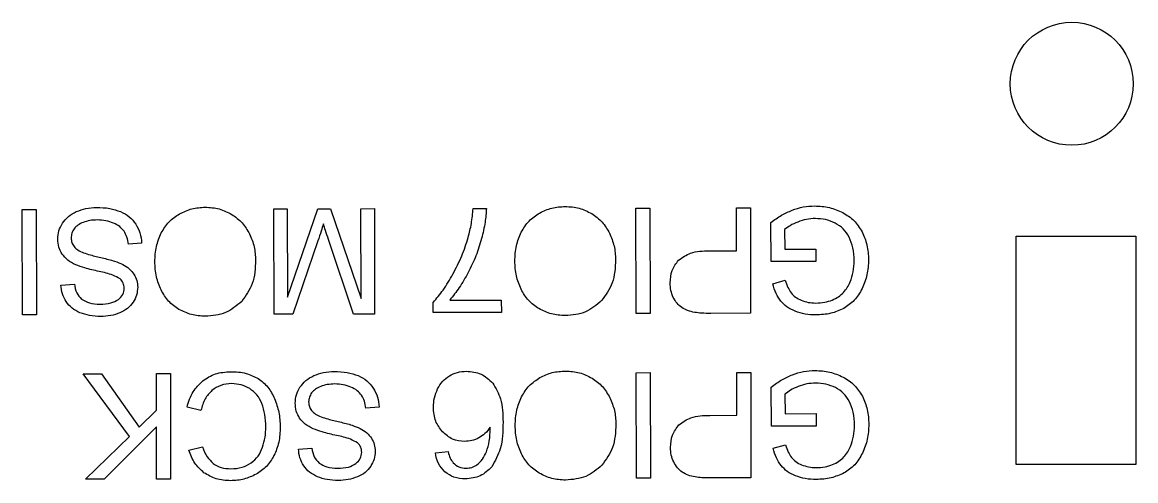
# Model space of a CAD drawing. Header units: millimetres. Extents: x -165 to 15, y -100 to 0.
# Drawn here: x -66.1 to -34.41, y -67.4 to -54.35 of the extents above; entities that cross this region are included whole.
import ezdxf

# ---------------------------------------------------------------- set-up
doc = ezdxf.new("R2010")
doc.units = ezdxf.units.MM
doc.layers.get('0').update_dxf_attribs({"linetype": 'CONTINUOUS'})

msp = doc.modelspace()

# ---------------------------------------------------------------- linework, layer by layer
for p, q in [((-58.941, -59.663), (-58.558, -59.662)), ((-58.935, -62.663), (-58.941, -59.663)), ((-58.558, -59.662), (-58.553, -62.173)), ((-58.553, -62.173), (-57.687, -59.66)), ((-57.687, -59.66), (-57.328, -59.66)), ((-57.328, -59.66), (-56.455, -62.212)), ((-56.461, -59.658), (-56.078, -59.657)), ((-56.455, -62.212), (-56.461, -59.658)), ((-56.078, -59.657), (-56.072, -62.657)), ((-53.268, -59.651), (-52.89, -59.65)), ((-45.773, -59.636), (-45.376, -59.635)), ((-45.77, -60.855), (-45.773, -59.636)), ((-45.376, -59.635), (-45.369, -62.635)), ((-44.787, -61.164), (-44.789, -60.051)), ((-56.669, -62.658), (-57.384, -60.536)), ((-44.4, -60.251), (-44.399, -60.809)), ((-62.704, -60.635), (-63.079, -60.668)), ((-57.687, -60.573), (-58.401, -62.662)), ((-44.399, -60.809), (-43.517, -60.808)), ((-43.517, -60.808), (-43.516, -61.159)), ((-46.539, -60.857), (-45.77, -60.855)), ((-43.516, -61.159), (-44.787, -61.164)), ((-65, -61.83), (-64.619, -61.801)), ((-44.741, -61.794), (-44.383, -61.695)), ((-54.406, -62.615), (-54.407, -62.328)), ((-53.934, -62.26), (-52.465, -62.257)), ((-52.465, -62.257), (-52.464, -62.611)), ((-58.401, -62.662), (-58.935, -62.663)), ((-56.072, -62.657), (-56.669, -62.658)), ((-52.464, -62.611), (-54.406, -62.615)), ((-45.369, -62.635), (-46.501, -62.637)), ((-45.763, -64.318), (-45.366, -64.317)), ((-45.76, -65.537), (-45.763, -64.318)), ((-45.366, -64.317), (-45.36, -67.317)), ((-44.777, -65.846), (-44.78, -64.733)), ((-44.39, -64.933), (-44.389, -65.491)), ((-61.014, -65.401), (-61.411, -65.302)), ((-55.944, -65.303), (-56.318, -65.336)), ((-46.53, -65.539), (-45.76, -65.537)), ((-44.389, -65.491), (-43.507, -65.49)), ((-43.507, -65.49), (-43.507, -65.842)), ((-43.507, -65.842), (-44.777, -65.846)), ((-61.358, -66.528), (-60.967, -66.435)), ((-58.239, -66.498), (-57.859, -66.469)), ((-44.731, -66.476), (-44.373, -66.378)), ((-54.343, -66.601), (-53.976, -66.571)), ((-45.36, -67.317), (-46.491, -67.319))]:
    msp.add_line(p, q)
for points in [[(-66.095, -62.678), (-66.101, -59.678), (-65.704, -59.677), (-65.698, -62.677)], [(-48.629, -62.641), (-48.635, -59.642), (-48.238, -59.641), (-48.232, -62.641)], [(-34.406, -66.937), (-37.806, -66.937), (-37.806, -60.437), (-34.406, -60.437)], [(-48.619, -67.324), (-48.626, -64.324), (-48.229, -64.323), (-48.222, -67.323)], [(-62.281, -65.392), (-62.283, -64.352), (-61.886, -64.351), (-61.88, -67.351), (-62.277, -67.352), (-62.28, -65.864), (-63.767, -67.355), (-64.305, -67.356), (-63.049, -66.138), (-64.366, -64.356), (-63.843, -64.355), (-62.771, -65.872)]]:
    msp.add_lwpolyline(points, close=True)
msp.add_circle((-36.228, -56.103), 1.75)
for points, knots in [([(-44.186, -59.699), (-44.082, -59.664), (-43.875, -59.595), (-43.657, -59.585), (-43.548, -59.58)], [0, 0, 0, 0, 0.03272667, 0.06519308, 0.06519308, 0.06519308, 0.06519308]), ([(-43.548, -59.58), (-43.406, -59.587), (-43.126, -59.6), (-42.87, -59.712), (-42.745, -59.767)], [0, 0, 0, 0, 0.04244573, 0.08314181, 0.08314181, 0.08314181, 0.08314181]), ([(-64.957, -60.071), (-64.905, -60.004), (-64.798, -59.865), (-64.643, -59.783), (-64.563, -59.741)], [0, 0, 0, 0, 0.0251686, 0.05189278, 0.05189278, 0.05189278, 0.05189278]), ([(-64.563, -59.741), (-64.473, -59.707), (-64.287, -59.635), (-64.088, -59.627), (-63.985, -59.622)], [0, 0, 0, 0, 0.02868496, 0.05934327, 0.05934327, 0.05934327, 0.05934327]), ([(-63.985, -59.622), (-63.859, -59.625), (-63.626, -59.631), (-63.405, -59.705), (-63.303, -59.74)], [0, 0, 0, 0, 0.03754058, 0.06962397, 0.06962397, 0.06962397, 0.06962397]), ([(-63.303, -59.74), (-63.216, -59.783), (-63.045, -59.87), (-62.928, -60.021), (-62.87, -60.096)], [0, 0, 0, 0, 0.0287037, 0.05665733, 0.05665733, 0.05665733, 0.05665733]), ([(-62.144, -60.349), (-62.077, -60.237), (-61.946, -60.015), (-61.73, -59.873), (-61.623, -59.803)], [0, 0, 0, 0, 0.03868449, 0.07636524, 0.07636524, 0.07636524, 0.07636524]), ([(-61.623, -59.803), (-61.509, -59.748), (-61.278, -59.639), (-61.023, -59.624), (-60.895, -59.616)], [0, 0, 0, 0, 0.03774412, 0.07578279, 0.07578279, 0.07578279, 0.07578279]), ([(-60.895, -59.616), (-60.759, -59.623), (-60.492, -59.638), (-60.254, -59.76), (-60.138, -59.819)], [0, 0, 0, 0, 0.04043412, 0.07920812, 0.07920812, 0.07920812, 0.07920812]), ([(-60.138, -59.819), (-60.033, -59.893), (-59.824, -60.042), (-59.695, -60.265), (-59.631, -60.377)], [0, 0, 0, 0, 0.03801193, 0.07613822, 0.07613822, 0.07613822, 0.07613822]), ([(-53.408, -60.476), (-53.374, -60.345), (-53.305, -60.074), (-53.281, -59.795), (-53.268, -59.651)], [0, 0, 0, 0, 0.0404701, 0.08379244, 0.08379244, 0.08379244, 0.08379244]), ([(-52.89, -59.65), (-52.899, -59.781), (-52.918, -60.07), (-52.989, -60.352), (-53.027, -60.506)], [0, 0, 0, 0, 0.03926889, 0.0868134, 0.0868134, 0.0868134, 0.0868134]), ([(-51.898, -60.328), (-51.831, -60.215), (-51.699, -59.993), (-51.484, -59.851), (-51.377, -59.781)], [0, 0, 0, 0, 0.03868449, 0.07636524, 0.07636524, 0.07636524, 0.07636524]), ([(-51.377, -59.781), (-51.262, -59.727), (-51.032, -59.618), (-50.777, -59.602), (-50.649, -59.595)], [0, 0, 0, 0, 0.03774412, 0.07578279, 0.07578279, 0.07578279, 0.07578279]), ([(-50.649, -59.595), (-50.513, -59.602), (-50.246, -59.617), (-50.008, -59.738), (-49.892, -59.798)], [0, 0, 0, 0, 0.04043412, 0.07920812, 0.07920812, 0.07920812, 0.07920812]), ([(-49.892, -59.798), (-49.787, -59.872), (-49.577, -60.021), (-49.449, -60.244), (-49.385, -60.355)], [0, 0, 0, 0, 0.03801193, 0.07613822, 0.07613822, 0.07613822, 0.07613822]), ([(-44.789, -60.051), (-44.693, -59.978), (-44.505, -59.838), (-44.291, -59.744), (-44.186, -59.699)], [0, 0, 0, 0, 0.03607249, 0.07004199, 0.07004199, 0.07004199, 0.07004199]), ([(-42.745, -59.767), (-42.632, -59.837), (-42.406, -59.976), (-42.267, -60.201), (-42.198, -60.314)], [0, 0, 0, 0, 0.03924768, 0.07823213, 0.07823213, 0.07823213, 0.07823213]), ([(-65.093, -60.523), (-65.087, -60.444), (-65.075, -60.283), (-64.996, -60.143), (-64.957, -60.071)], [0, 0, 0, 0, 0.02350337, 0.04767083, 0.04767083, 0.04767083, 0.04767083]), ([(-64.367, -60.047), (-64.42, -60.07), (-64.52, -60.114), (-64.592, -60.195), (-64.626, -60.232)], [0, 0, 0, 0, 0.01715205, 0.03216558, 0.03216558, 0.03216558, 0.03216558]), ([(-63.966, -59.978), (-64.038, -59.981), (-64.175, -59.985), (-64.305, -60.027), (-64.367, -60.047)], [0, 0, 0, 0, 0.02145125, 0.04084861, 0.04084861, 0.04084861, 0.04084861]), ([(-63.506, -60.066), (-63.577, -60.041), (-63.726, -59.987), (-63.884, -59.981), (-63.966, -59.978)], [0, 0, 0, 0, 0.02274475, 0.04714725, 0.04714725, 0.04714725, 0.04714725]), ([(-63.203, -60.299), (-63.242, -60.253), (-63.326, -60.153), (-63.443, -60.096), (-63.506, -60.066)], [0, 0, 0, 0, 0.01800297, 0.03854066, 0.03854066, 0.03854066, 0.03854066]), ([(-62.87, -60.096), (-62.824, -60.178), (-62.73, -60.346), (-62.713, -60.538), (-62.704, -60.635)], [0, 0, 0, 0, 0.02806959, 0.05694813, 0.05694813, 0.05694813, 0.05694813]), ([(-57.528, -60.092), (-57.55, -60.159), (-57.601, -60.32), (-57.655, -60.48), (-57.687, -60.573)], [0, 0, 0, 0, 0.02124258, 0.05067074, 0.05067074, 0.05067074, 0.05067074]), ([(-57.384, -60.536), (-57.413, -60.449), (-57.462, -60.302), (-57.509, -60.153), (-57.528, -60.092)], [0, 0, 0, 0, 0.02729281, 0.04666042, 0.04666042, 0.04666042, 0.04666042]), ([(-44.028, -60.038), (-44.102, -60.069), (-44.235, -60.125), (-44.349, -60.212), (-44.4, -60.251)], [0, 0, 0, 0, 0.02390226, 0.04299089, 0.04299089, 0.04299089, 0.04299089]), ([(-43.525, -59.938), (-43.611, -59.942), (-43.783, -59.951), (-43.946, -60.009), (-44.028, -60.038)], [0, 0, 0, 0, 0.02559804, 0.05155196, 0.05155196, 0.05155196, 0.05155196]), ([(-42.964, -60.068), (-43.053, -60.03), (-43.233, -59.953), (-43.427, -59.943), (-43.525, -59.938)], [0, 0, 0, 0, 0.02893518, 0.05797437, 0.05797437, 0.05797437, 0.05797437]), ([(-42.561, -60.468), (-42.612, -60.384), (-42.714, -60.217), (-42.881, -60.117), (-42.964, -60.068)], [0, 0, 0, 0, 0.02900768, 0.05756309, 0.05756309, 0.05756309, 0.05756309]), ([(-64.967, -60.949), (-65.003, -60.885), (-65.078, -60.752), (-65.088, -60.6), (-65.093, -60.523)], [0, 0, 0, 0, 0.02201643, 0.04497007, 0.04497007, 0.04497007, 0.04497007]), ([(-64.626, -60.232), (-64.65, -60.272), (-64.699, -60.351), (-64.706, -60.444), (-64.71, -60.489)], [0, 0, 0, 0, 0.01385481, 0.02740044, 0.02740044, 0.02740044, 0.02740044]), ([(-64.71, -60.489), (-64.707, -60.535), (-64.7, -60.624), (-64.652, -60.699), (-64.628, -60.736)], [0, 0, 0, 0, 0.01338217, 0.02636023, 0.02636023, 0.02636023, 0.02636023]), ([(-63.079, -60.668), (-63.089, -60.598), (-63.109, -60.468), (-63.173, -60.353), (-63.203, -60.299)], [0, 0, 0, 0, 0.02096189, 0.03923259, 0.03923259, 0.03923259, 0.03923259]), ([(-62.327, -61.166), (-62.32, -61.02), (-62.308, -60.737), (-62.198, -60.475), (-62.144, -60.349)], [0, 0, 0, 0, 0.04347439, 0.08430291, 0.08430291, 0.08430291, 0.08430291]), ([(-59.631, -60.377), (-59.581, -60.496), (-59.48, -60.736), (-59.465, -60.995), (-59.458, -61.125)], [0, 0, 0, 0, 0.03863979, 0.07735112, 0.07735112, 0.07735112, 0.07735112]), ([(-53.841, -61.517), (-53.753, -61.348), (-53.579, -61.013), (-53.464, -60.654), (-53.408, -60.476)], [0, 0, 0, 0, 0.0570071, 0.1128697, 0.1128697, 0.1128697, 0.1128697]), ([(-53.027, -60.506), (-53.076, -60.672), (-53.175, -61.006), (-53.329, -61.317), (-53.407, -61.474)], [0, 0, 0, 0, 0.0518351, 0.1041262, 0.1041262, 0.1041262, 0.1041262]), ([(-52.08, -61.145), (-52.074, -60.998), (-52.062, -60.715), (-51.951, -60.454), (-51.898, -60.328)], [0, 0, 0, 0, 0.04347439, 0.08430287, 0.08430287, 0.08430287, 0.08430287]), ([(-49.385, -60.355), (-49.335, -60.475), (-49.234, -60.714), (-49.219, -60.974), (-49.211, -61.104)], [0, 0, 0, 0, 0.03863979, 0.07735112, 0.07735112, 0.07735112, 0.07735112]), ([(-42.421, -61.139), (-42.426, -61.014), (-42.433, -60.782), (-42.521, -60.568), (-42.561, -60.468)], [0, 0, 0, 0, 0.03699641, 0.0690058, 0.0690058, 0.0690058, 0.0690058]), ([(-42.198, -60.314), (-42.144, -60.438), (-42.034, -60.693), (-42.019, -60.971), (-42.012, -61.113)], [0, 0, 0, 0, 0.04034748, 0.08270285, 0.08270285, 0.08270285, 0.08270285]), ([(-64.628, -60.736), (-64.593, -60.771), (-64.516, -60.848), (-64.414, -60.889), (-64.357, -60.912)], [0, 0, 0, 0, 0.01454723, 0.03258769, 0.03258769, 0.03258769, 0.03258769]), ([(-64.58, -61.255), (-64.66, -61.214), (-64.81, -61.138), (-64.917, -61.01), (-64.967, -60.949)], [0, 0, 0, 0, 0.02656258, 0.04977973, 0.04977973, 0.04977973, 0.04977973]), ([(-64.357, -60.912), (-64.293, -60.933), (-64.117, -60.989), (-63.937, -61.031), (-63.823, -61.058)], [0, 0, 0, 0, 0.02029984, 0.05539612, 0.05539612, 0.05539612, 0.05539612]), ([(-63.823, -61.058), (-63.704, -61.086), (-63.506, -61.132), (-63.319, -61.212), (-63.243, -61.244)], [0, 0, 0, 0, 0.03644572, 0.06095607, 0.06095607, 0.06095607, 0.06095607]), ([(-62.15, -61.971), (-62.201, -61.846), (-62.307, -61.589), (-62.32, -61.31), (-62.327, -61.166)], [0, 0, 0, 0, 0.0400921, 0.08295737, 0.08295737, 0.08295737, 0.08295737]), ([(-59.458, -61.125), (-59.469, -61.355), (-59.49, -61.785), (-59.74, -62.133), (-59.856, -62.296)], [0, 0, 0, 0, 0.0673351, 0.1260012, 0.1260012, 0.1260012, 0.1260012]), ([(-51.904, -61.949), (-51.955, -61.825), (-52.061, -61.567), (-52.074, -61.289), (-52.08, -61.145)], [0, 0, 0, 0, 0.04009206, 0.08295734, 0.08295734, 0.08295734, 0.08295734]), ([(-49.211, -61.104), (-49.223, -61.334), (-49.243, -61.764), (-49.494, -62.112), (-49.61, -62.274)], [0, 0, 0, 0, 0.0673351, 0.1260012, 0.1260012, 0.1260012, 0.1260012]), ([(-47.661, -61.772), (-47.652, -61.65), (-47.634, -61.41), (-47.49, -61.218), (-47.419, -61.124)], [0, 0, 0, 0, 0.03584647, 0.07049361, 0.07049361, 0.07049361, 0.07049361]), ([(-47.419, -61.124), (-47.309, -61.047), (-47.047, -60.864), (-46.726, -60.859), (-46.539, -60.857)], [0, 0, 0, 0, 0.0395341, 0.09376021, 0.09376021, 0.09376021, 0.09376021]), ([(-42.535, -61.743), (-42.502, -61.647), (-42.434, -61.451), (-42.426, -61.244), (-42.421, -61.139)], [0, 0, 0, 0, 0.03025402, 0.06174547, 0.06174547, 0.06174547, 0.06174547]), ([(-42.012, -61.113), (-42.019, -61.256), (-42.033, -61.539), (-42.141, -61.802), (-42.194, -61.931)], [0, 0, 0, 0, 0.04258145, 0.0843248, 0.0843248, 0.0843248, 0.0843248]), ([(-63.915, -61.444), (-64.052, -61.414), (-64.278, -61.364), (-64.495, -61.285), (-64.58, -61.255)], [0, 0, 0, 0, 0.04206952, 0.0691698, 0.0691698, 0.0691698, 0.0691698]), ([(-63.316, -61.657), (-63.384, -61.619), (-63.571, -61.516), (-63.781, -61.472), (-63.915, -61.444)], [0, 0, 0, 0, 0.02323467, 0.06386459, 0.06386459, 0.06386459, 0.06386459]), ([(-63.243, -61.244), (-63.177, -61.282), (-63.052, -61.354), (-62.964, -61.468), (-62.922, -61.522)], [0, 0, 0, 0, 0.02259633, 0.04286997, 0.04286997, 0.04286997, 0.04286997]), ([(-53.407, -61.474), (-53.488, -61.62), (-53.642, -61.897), (-53.84, -62.143), (-53.934, -62.26)], [0, 0, 0, 0, 0.04998442, 0.09479733, 0.09479733, 0.09479733, 0.09479733]), ([(-64.619, -61.801), (-64.605, -61.888), (-64.578, -62.053), (-64.464, -62.174), (-64.411, -62.23)], [0, 0, 0, 0, 0.02585647, 0.048693, 0.048693, 0.048693, 0.048693]), ([(-63.199, -61.923), (-63.204, -61.872), (-63.213, -61.77), (-63.282, -61.694), (-63.316, -61.657)], [0, 0, 0, 0, 0.01501977, 0.02976447, 0.02976447, 0.02976447, 0.02976447]), ([(-62.922, -61.522), (-62.892, -61.58), (-62.829, -61.696), (-62.821, -61.829), (-62.816, -61.895)], [0, 0, 0, 0, 0.01936245, 0.03920896, 0.03920896, 0.03920896, 0.03920896]), ([(-54.407, -62.328), (-54.308, -62.212), (-54.095, -61.959), (-53.93, -61.672), (-53.841, -61.517)], [0, 0, 0, 0, 0.04554191, 0.09913406, 0.09913406, 0.09913406, 0.09913406]), ([(-47.569, -62.181), (-47.596, -62.117), (-47.65, -61.986), (-47.657, -61.844), (-47.661, -61.772)], [0, 0, 0, 0, 0.02070205, 0.0422076, 0.0422076, 0.0422076, 0.0422076]), ([(-44.513, -62.285), (-44.56, -62.215), (-44.663, -62.063), (-44.714, -61.888), (-44.741, -61.794)], [0, 0, 0, 0, 0.02536531, 0.05440778, 0.05440778, 0.05440778, 0.05440778]), ([(-44.383, -61.695), (-44.361, -61.765), (-44.32, -61.893), (-44.247, -62.004), (-44.214, -62.055)], [0, 0, 0, 0, 0.02181967, 0.03989401, 0.03989401, 0.03989401, 0.03989401]), ([(-42.724, -62.04), (-42.685, -61.994), (-42.61, -61.903), (-42.56, -61.796), (-42.535, -61.743)], [0, 0, 0, 0, 0.01782976, 0.03532392, 0.03532392, 0.03532392, 0.03532392]), ([(-64.852, -62.303), (-64.892, -62.23), (-64.975, -62.083), (-64.991, -61.916), (-65, -61.83)], [0, 0, 0, 0, 0.02462367, 0.04999007, 0.04999007, 0.04999007, 0.04999007]), ([(-63.363, -62.241), (-63.315, -62.196), (-63.223, -62.109), (-63.207, -61.983), (-63.199, -61.923)], [0, 0, 0, 0, 0.01909157, 0.03684234, 0.03684234, 0.03684234, 0.03684234]), ([(-62.816, -61.895), (-62.822, -61.97), (-62.833, -62.121), (-62.907, -62.254), (-62.944, -62.32)], [0, 0, 0, 0, 0.02220812, 0.04486454, 0.04486454, 0.04486454, 0.04486454]), ([(-61.64, -62.523), (-61.745, -62.451), (-61.956, -62.304), (-62.085, -62.082), (-62.15, -61.971)], [0, 0, 0, 0, 0.03779632, 0.07598782, 0.07598782, 0.07598782, 0.07598782]), ([(-51.394, -62.502), (-51.499, -62.429), (-51.71, -62.283), (-51.839, -62.061), (-51.904, -61.949)], [0, 0, 0, 0, 0.03779628, 0.07598774, 0.07598774, 0.07598774, 0.07598774]), ([(-44.214, -62.055), (-44.176, -62.097), (-44.094, -62.186), (-43.985, -62.237), (-43.927, -62.264)], [0, 0, 0, 0, 0.01695031, 0.03581042, 0.03581042, 0.03581042, 0.03581042]), ([(-43.043, -62.258), (-42.981, -62.23), (-42.863, -62.174), (-42.769, -62.083), (-42.724, -62.04)], [0, 0, 0, 0, 0.02033599, 0.03897819, 0.03897819, 0.03897819, 0.03897819]), ([(-42.194, -61.931), (-42.26, -62.049), (-42.39, -62.28), (-42.611, -62.425), (-42.719, -62.496)], [0, 0, 0, 0, 0.03990759, 0.07818246, 0.07818246, 0.07818246, 0.07818246]), ([(-64.459, -62.618), (-64.538, -62.579), (-64.693, -62.504), (-64.8, -62.369), (-64.852, -62.303)], [0, 0, 0, 0, 0.02615554, 0.05092815, 0.05092815, 0.05092815, 0.05092815]), ([(-64.411, -62.23), (-64.339, -62.272), (-64.179, -62.367), (-63.992, -62.372), (-63.888, -62.375)], [0, 0, 0, 0, 0.02448089, 0.0550607, 0.0550607, 0.0550607, 0.0550607]), ([(-63.888, -62.375), (-63.781, -62.373), (-63.595, -62.369), (-63.433, -62.28), (-63.363, -62.241)], [0, 0, 0, 0, 0.03130495, 0.05484668, 0.05484668, 0.05484668, 0.05484668]), ([(-62.944, -62.32), (-62.993, -62.383), (-63.095, -62.512), (-63.244, -62.584), (-63.32, -62.621)], [0, 0, 0, 0, 0.02352016, 0.04869965, 0.04869965, 0.04869965, 0.04869965]), ([(-59.856, -62.296), (-60.002, -62.419), (-60.3, -62.672), (-60.691, -62.704), (-60.891, -62.72)], [0, 0, 0, 0, 0.0558129, 0.1143793, 0.1143793, 0.1143793, 0.1143793]), ([(-49.61, -62.274), (-49.756, -62.398), (-50.054, -62.651), (-50.445, -62.683), (-50.645, -62.699)], [0, 0, 0, 0, 0.0558129, 0.1143793, 0.1143793, 0.1143793, 0.1143793]), ([(-47.328, -62.47), (-47.376, -62.431), (-47.475, -62.351), (-47.537, -62.239), (-47.569, -62.181)], [0, 0, 0, 0, 0.01832047, 0.03795499, 0.03795499, 0.03795499, 0.03795499]), ([(-44.1, -62.578), (-44.181, -62.541), (-44.338, -62.47), (-44.456, -62.345), (-44.513, -62.285)], [0, 0, 0, 0, 0.02663179, 0.05106083, 0.05106083, 0.05106083, 0.05106083]), ([(-43.927, -62.264), (-43.862, -62.287), (-43.729, -62.334), (-43.587, -62.34), (-43.514, -62.342)], [0, 0, 0, 0, 0.02051471, 0.04229563, 0.04229563, 0.04229563, 0.04229563]), ([(-43.514, -62.342), (-43.428, -62.34), (-43.267, -62.334), (-43.115, -62.283), (-43.043, -62.258)], [0, 0, 0, 0, 0.02545962, 0.04802433, 0.04802433, 0.04802433, 0.04802433]), ([(-63.87, -62.724), (-63.976, -62.721), (-64.178, -62.715), (-64.368, -62.649), (-64.459, -62.618)], [0, 0, 0, 0, 0.03150109, 0.06010659, 0.06010659, 0.06010659, 0.06010659]), ([(-63.32, -62.621), (-63.406, -62.651), (-63.585, -62.713), (-63.773, -62.721), (-63.87, -62.724)], [0, 0, 0, 0, 0.02724539, 0.05626374, 0.05626374, 0.05626374, 0.05626374]), ([(-60.891, -62.72), (-61.025, -62.713), (-61.288, -62.698), (-61.524, -62.581), (-61.64, -62.523)], [0, 0, 0, 0, 0.03980577, 0.07821107, 0.07821107, 0.07821107, 0.07821107]), ([(-50.645, -62.699), (-50.779, -62.692), (-51.042, -62.677), (-51.278, -62.56), (-51.394, -62.502)], [0, 0, 0, 0, 0.03980583, 0.07821113, 0.07821113, 0.07821113, 0.07821113]), ([(-46.957, -62.609), (-47.027, -62.595), (-47.158, -62.569), (-47.273, -62.502), (-47.328, -62.47)], [0, 0, 0, 0, 0.02100218, 0.03984526, 0.03984526, 0.03984526, 0.03984526]), ([(-46.501, -62.637), (-46.589, -62.637), (-46.742, -62.637), (-46.893, -62.618), (-46.957, -62.609)], [0, 0, 0, 0, 0.02635692, 0.04576345, 0.04576345, 0.04576345, 0.04576345]), ([(-43.511, -62.682), (-43.615, -62.678), (-43.816, -62.672), (-44.007, -62.608), (-44.1, -62.578)], [0, 0, 0, 0, 0.03108899, 0.06004507, 0.06004507, 0.06004507, 0.06004507]), ([(-42.719, -62.496), (-42.841, -62.55), (-43.093, -62.662), (-43.368, -62.675), (-43.511, -62.682)], [0, 0, 0, 0, 0.03948346, 0.08194054, 0.08194054, 0.08194054, 0.08194054]), ([(-60.964, -64.555), (-60.847, -64.48), (-60.606, -64.324), (-60.32, -64.306), (-60.171, -64.297)], [0, 0, 0, 0, 0.04086593, 0.08459541, 0.08459541, 0.08459541, 0.08459541]), ([(-60.171, -64.297), (-60.022, -64.302), (-59.744, -64.311), (-59.497, -64.435), (-59.382, -64.492)], [0, 0, 0, 0, 0.04424793, 0.08217566, 0.08217566, 0.08217566, 0.08217566]), ([(-57.803, -64.409), (-57.713, -64.375), (-57.527, -64.303), (-57.328, -64.295), (-57.225, -64.29)], [0, 0, 0, 0, 0.02868495, 0.05934315, 0.05934315, 0.05934315, 0.05934315]), ([(-57.225, -64.29), (-57.099, -64.293), (-56.865, -64.299), (-56.644, -64.373), (-56.542, -64.408)], [0, 0, 0, 0, 0.03754071, 0.06962407, 0.06962407, 0.06962407, 0.06962407]), ([(-53.944, -64.412), (-53.87, -64.375), (-53.718, -64.298), (-53.548, -64.288), (-53.461, -64.283)], [0, 0, 0, 0, 0.0246872, 0.05046926, 0.05046926, 0.05046926, 0.05046926]), ([(-53.461, -64.283), (-53.315, -64.296), (-53.026, -64.322), (-52.814, -64.521), (-52.71, -64.62)], [0, 0, 0, 0, 0.04264635, 0.0845321, 0.0845321, 0.0845321, 0.0845321]), ([(-51.368, -64.463), (-51.253, -64.409), (-51.022, -64.3), (-50.767, -64.285), (-50.639, -64.277)], [0, 0, 0, 0, 0.03774412, 0.07578279, 0.07578279, 0.07578279, 0.07578279]), ([(-50.639, -64.277), (-50.503, -64.284), (-50.236, -64.299), (-49.998, -64.42), (-49.882, -64.48)], [0, 0, 0, 0, 0.04043411, 0.07920812, 0.07920812, 0.07920812, 0.07920812]), ([(-44.177, -64.381), (-44.073, -64.346), (-43.865, -64.278), (-43.647, -64.267), (-43.538, -64.262)], [0, 0, 0, 0, 0.03272666, 0.06519307, 0.06519307, 0.06519307, 0.06519307]), ([(-43.538, -64.262), (-43.396, -64.269), (-43.116, -64.282), (-42.86, -64.395), (-42.735, -64.449)], [0, 0, 0, 0, 0.04244573, 0.0831418, 0.0831418, 0.0831418, 0.0831418]), ([(-61.411, -65.302), (-61.365, -65.151), (-61.277, -64.865), (-61.064, -64.654), (-60.964, -64.555)], [0, 0, 0, 0, 0.04650828, 0.0882801, 0.0882801, 0.0882801, 0.0882801]), ([(-60.138, -64.636), (-60.244, -64.643), (-60.449, -64.658), (-60.62, -64.773), (-60.702, -64.83)], [0, 0, 0, 0, 0.03117127, 0.06062827, 0.06062827, 0.06062827, 0.06062827]), ([(-59.628, -64.776), (-59.708, -64.735), (-59.869, -64.653), (-60.048, -64.642), (-60.138, -64.636)], [0, 0, 0, 0, 0.02669585, 0.05337982, 0.05337982, 0.05337982, 0.05337982]), ([(-59.382, -64.492), (-59.286, -64.567), (-59.088, -64.722), (-58.976, -64.947), (-58.918, -65.063)], [0, 0, 0, 0, 0.03605878, 0.07440571, 0.07440571, 0.07440571, 0.07440571]), ([(-58.196, -64.74), (-58.144, -64.672), (-58.037, -64.533), (-57.882, -64.451), (-57.803, -64.409)], [0, 0, 0, 0, 0.02516849, 0.05189268, 0.05189268, 0.05189268, 0.05189268]), ([(-57.205, -64.646), (-57.277, -64.649), (-57.414, -64.653), (-57.545, -64.695), (-57.606, -64.715)], [0, 0, 0, 0, 0.02145126, 0.04084859, 0.04084859, 0.04084859, 0.04084859]), ([(-56.745, -64.734), (-56.817, -64.709), (-56.965, -64.655), (-57.124, -64.649), (-57.205, -64.646)], [0, 0, 0, 0, 0.02274475, 0.04714725, 0.04714725, 0.04714725, 0.04714725]), ([(-56.542, -64.408), (-56.455, -64.451), (-56.285, -64.538), (-56.167, -64.689), (-56.109, -64.764)], [0, 0, 0, 0, 0.02870373, 0.05665726, 0.05665726, 0.05665726, 0.05665726]), ([(-54.278, -64.785), (-54.234, -64.709), (-54.15, -64.561), (-54.012, -64.461), (-53.944, -64.412)], [0, 0, 0, 0, 0.02583174, 0.05050362, 0.05050362, 0.05050362, 0.05050362]), ([(-52.71, -64.62), (-52.625, -64.766), (-52.426, -65.108), (-52.42, -65.507), (-52.417, -65.735)], [0, 0, 0, 0, 0.0498572, 0.11704, 0.11704, 0.11704, 0.11704]), ([(-51.888, -65.01), (-51.821, -64.897), (-51.69, -64.675), (-51.474, -64.533), (-51.368, -64.463)], [0, 0, 0, 0, 0.03868452, 0.07636522, 0.07636522, 0.07636522, 0.07636522]), ([(-49.882, -64.48), (-49.777, -64.554), (-49.568, -64.703), (-49.439, -64.926), (-49.375, -65.037)], [0, 0, 0, 0, 0.03801193, 0.07613822, 0.07613822, 0.07613822, 0.07613822]), ([(-44.78, -64.733), (-44.683, -64.661), (-44.496, -64.52), (-44.281, -64.426), (-44.177, -64.381)], [0, 0, 0, 0, 0.03607249, 0.07004199, 0.07004199, 0.07004199, 0.07004199]), ([(-43.515, -64.62), (-43.601, -64.624), (-43.774, -64.633), (-43.936, -64.691), (-44.018, -64.72)], [0, 0, 0, 0, 0.02559804, 0.05155196, 0.05155196, 0.05155196, 0.05155196]), ([(-42.954, -64.75), (-43.044, -64.712), (-43.223, -64.636), (-43.418, -64.625), (-43.515, -64.62)], [0, 0, 0, 0, 0.02893519, 0.05797438, 0.05797438, 0.05797438, 0.05797438]), ([(-42.735, -64.449), (-42.622, -64.519), (-42.396, -64.658), (-42.258, -64.883), (-42.188, -64.996)], [0, 0, 0, 0, 0.03924768, 0.07823213, 0.07823213, 0.07823213, 0.07823213]), ([(-60.702, -64.83), (-60.774, -64.906), (-60.927, -65.068), (-60.984, -65.285), (-61.014, -65.401)], [0, 0, 0, 0, 0.03076944, 0.06604692, 0.06604692, 0.06604692, 0.06604692]), ([(-59.28, -65.202), (-59.322, -65.114), (-59.402, -64.942), (-59.554, -64.831), (-59.628, -64.776)], [0, 0, 0, 0, 0.02872325, 0.055778, 0.055778, 0.055778, 0.055778]), ([(-58.332, -65.191), (-58.326, -65.112), (-58.314, -64.951), (-58.236, -64.811), (-58.196, -64.74)], [0, 0, 0, 0, 0.02350334, 0.0476709, 0.0476709, 0.0476709, 0.0476709]), ([(-57.865, -64.901), (-57.89, -64.94), (-57.938, -65.019), (-57.946, -65.112), (-57.949, -65.158)], [0, 0, 0, 0, 0.01385473, 0.02740042, 0.02740042, 0.02740042, 0.02740042]), ([(-57.606, -64.715), (-57.66, -64.738), (-57.759, -64.782), (-57.831, -64.863), (-57.865, -64.901)], [0, 0, 0, 0, 0.01715214, 0.03216563, 0.03216563, 0.03216563, 0.03216563]), ([(-56.443, -64.967), (-56.482, -64.921), (-56.565, -64.821), (-56.682, -64.765), (-56.745, -64.734)], [0, 0, 0, 0, 0.01800291, 0.0385406, 0.0385406, 0.0385406, 0.0385406]), ([(-56.318, -65.336), (-56.329, -65.267), (-56.349, -65.136), (-56.413, -65.021), (-56.443, -64.967)], [0, 0, 0, 0, 0.02096186, 0.03923254, 0.03923254, 0.03923254, 0.03923254]), ([(-56.109, -64.764), (-56.063, -64.847), (-55.969, -65.014), (-55.952, -65.206), (-55.944, -65.303)], [0, 0, 0, 0, 0.02806959, 0.05694819, 0.05694819, 0.05694819, 0.05694819]), ([(-54.399, -65.31), (-54.394, -65.218), (-54.385, -65.035), (-54.313, -64.868), (-54.278, -64.785)], [0, 0, 0, 0, 0.02741202, 0.05426009, 0.05426009, 0.05426009, 0.05426009]), ([(-44.018, -64.72), (-44.092, -64.751), (-44.225, -64.807), (-44.339, -64.894), (-44.39, -64.933)], [0, 0, 0, 0, 0.02390223, 0.04299088, 0.04299088, 0.04299088, 0.04299088]), ([(-42.551, -65.15), (-42.602, -65.066), (-42.704, -64.899), (-42.871, -64.799), (-42.954, -64.75)], [0, 0, 0, 0, 0.02900763, 0.05756306, 0.05756306, 0.05756306, 0.05756306]), ([(-59.167, -65.87), (-59.171, -65.75), (-59.178, -65.522), (-59.248, -65.305), (-59.28, -65.202)], [0, 0, 0, 0, 0.03594562, 0.06803224, 0.06803224, 0.06803224, 0.06803224]), ([(-58.918, -65.063), (-58.872, -65.191), (-58.778, -65.451), (-58.765, -65.727), (-58.758, -65.867)], [0, 0, 0, 0, 0.04061111, 0.08239244, 0.08239244, 0.08239244, 0.08239244]), ([(-58.206, -65.617), (-58.243, -65.553), (-58.317, -65.42), (-58.327, -65.269), (-58.332, -65.191)], [0, 0, 0, 0, 0.02201644, 0.04497005, 0.04497005, 0.04497005, 0.04497005]), ([(-57.949, -65.158), (-57.946, -65.203), (-57.94, -65.292), (-57.891, -65.367), (-57.867, -65.404)], [0, 0, 0, 0, 0.01338214, 0.0263602, 0.0263602, 0.0263602, 0.0263602]), ([(-52.071, -65.827), (-52.064, -65.681), (-52.052, -65.397), (-51.942, -65.136), (-51.888, -65.01)], [0, 0, 0, 0, 0.04347439, 0.0843029, 0.0843029, 0.0843029, 0.0843029]), ([(-49.375, -65.037), (-49.325, -65.157), (-49.224, -65.397), (-49.209, -65.656), (-49.202, -65.786)], [0, 0, 0, 0, 0.03863985, 0.07735114, 0.07735114, 0.07735114, 0.07735114]), ([(-42.412, -65.821), (-42.416, -65.697), (-42.424, -65.464), (-42.511, -65.25), (-42.551, -65.15)], [0, 0, 0, 0, 0.03699644, 0.06900579, 0.06900579, 0.06900579, 0.06900579]), ([(-42.188, -64.996), (-42.134, -65.12), (-42.024, -65.375), (-42.01, -65.653), (-42.003, -65.796)], [0, 0, 0, 0, 0.04034742, 0.08270281, 0.08270281, 0.08270281, 0.08270281]), ([(-57.867, -65.404), (-57.832, -65.439), (-57.755, -65.516), (-57.653, -65.558), (-57.596, -65.58)], [0, 0, 0, 0, 0.01454721, 0.03258755, 0.03258755, 0.03258755, 0.03258755]), ([(-57.596, -65.58), (-57.532, -65.601), (-57.356, -65.657), (-57.176, -65.699), (-57.062, -65.726)], [0, 0, 0, 0, 0.02029996, 0.05539625, 0.05539625, 0.05539625, 0.05539625]), ([(-54.138, -66.01), (-54.214, -65.911), (-54.371, -65.704), (-54.389, -65.444), (-54.399, -65.31)], [0, 0, 0, 0, 0.03664528, 0.07618769, 0.07618769, 0.07618769, 0.07618769]), ([(-47.409, -65.806), (-47.299, -65.729), (-47.038, -65.546), (-46.716, -65.541), (-46.53, -65.539)], [0, 0, 0, 0, 0.0395341, 0.0937602, 0.0937602, 0.0937602, 0.0937602]), ([(-59.26, -66.446), (-59.233, -66.352), (-59.179, -66.164), (-59.171, -65.968), (-59.167, -65.87)], [0, 0, 0, 0, 0.02923334, 0.05856562, 0.05856562, 0.05856562, 0.05856562]), ([(-58.758, -65.867), (-58.764, -66.015), (-58.775, -66.299), (-58.884, -66.56), (-58.936, -66.685)], [0, 0, 0, 0, 0.04409717, 0.08429075, 0.08429075, 0.08429075, 0.08429075]), ([(-57.819, -65.923), (-57.899, -65.882), (-58.049, -65.806), (-58.156, -65.678), (-58.206, -65.617)], [0, 0, 0, 0, 0.02656266, 0.04977983, 0.04977983, 0.04977983, 0.04977983]), ([(-57.154, -66.113), (-57.291, -66.082), (-57.517, -66.032), (-57.734, -65.953), (-57.819, -65.923)], [0, 0, 0, 0, 0.04206952, 0.06916981, 0.06916981, 0.06916981, 0.06916981]), ([(-57.062, -65.726), (-56.944, -65.754), (-56.745, -65.801), (-56.558, -65.88), (-56.483, -65.912)], [0, 0, 0, 0, 0.03644572, 0.06095596, 0.06095596, 0.06095596, 0.06095596]), ([(-56.483, -65.912), (-56.416, -65.95), (-56.291, -66.022), (-56.203, -66.136), (-56.162, -66.19)], [0, 0, 0, 0, 0.02259642, 0.0428701, 0.0428701, 0.0428701, 0.0428701]), ([(-52.783, -65.879), (-52.828, -65.942), (-52.917, -66.064), (-53.045, -66.143), (-53.107, -66.181)], [0, 0, 0, 0, 0.02302447, 0.04469698, 0.04469698, 0.04469698, 0.04469698]), ([(-52.886, -66.573), (-52.856, -66.475), (-52.789, -66.249), (-52.785, -66.013), (-52.783, -65.879)], [0, 0, 0, 0, 0.03048742, 0.07043998, 0.07043998, 0.07043998, 0.07043998]), ([(-52.417, -65.735), (-52.42, -65.992), (-52.426, -66.442), (-52.642, -66.833), (-52.735, -67.001)], [0, 0, 0, 0, 0.0755306, 0.132266, 0.132266, 0.132266, 0.132266]), ([(-51.894, -66.632), (-51.945, -66.507), (-52.051, -66.249), (-52.064, -65.971), (-52.071, -65.827)], [0, 0, 0, 0, 0.04009206, 0.08295735, 0.08295735, 0.08295735, 0.08295735]), ([(-49.202, -65.786), (-49.213, -66.016), (-49.234, -66.446), (-49.484, -66.794), (-49.6, -66.956)], [0, 0, 0, 0, 0.067335, 0.1260012, 0.1260012, 0.1260012, 0.1260012]), ([(-47.651, -66.454), (-47.642, -66.332), (-47.624, -66.092), (-47.48, -65.9), (-47.409, -65.806)], [0, 0, 0, 0, 0.03584647, 0.07049361, 0.07049361, 0.07049361, 0.07049361]), ([(-42.525, -66.425), (-42.492, -66.329), (-42.424, -66.133), (-42.416, -65.926), (-42.412, -65.821)], [0, 0, 0, 0, 0.03025403, 0.06174547, 0.06174547, 0.06174547, 0.06174547]), ([(-42.003, -65.796), (-42.01, -65.938), (-42.023, -66.221), (-42.131, -66.484), (-42.184, -66.613)], [0, 0, 0, 0, 0.04258148, 0.0843248, 0.0843248, 0.0843248, 0.0843248]), ([(-56.555, -66.325), (-56.623, -66.287), (-56.81, -66.184), (-57.021, -66.14), (-57.154, -66.113)], [0, 0, 0, 0, 0.02323467, 0.06386459, 0.06386459, 0.06386459, 0.06386459]), ([(-56.162, -66.19), (-56.131, -66.248), (-56.068, -66.365), (-56.06, -66.497), (-56.056, -66.564)], [0, 0, 0, 0, 0.01936245, 0.039209, 0.039209, 0.039209, 0.039209]), ([(-53.51, -66.28), (-53.629, -66.269), (-53.867, -66.246), (-54.047, -66.089), (-54.138, -66.01)], [0, 0, 0, 0, 0.03476518, 0.06987748, 0.06987748, 0.06987748, 0.06987748]), ([(-53.107, -66.181), (-53.172, -66.21), (-53.3, -66.267), (-53.441, -66.276), (-53.51, -66.28)], [0, 0, 0, 0, 0.02102911, 0.04179209, 0.04179209, 0.04179209, 0.04179209]), ([(-60.929, -67.171), (-61.024, -67.085), (-61.221, -66.907), (-61.311, -66.657), (-61.358, -66.528)], [0, 0, 0, 0, 0.0379273, 0.07842973, 0.07842973, 0.07842973, 0.07842973]), ([(-60.967, -66.435), (-60.932, -66.534), (-60.866, -66.716), (-60.727, -66.85), (-60.663, -66.911)], [0, 0, 0, 0, 0.03104801, 0.05716473, 0.05716473, 0.05716473, 0.05716473]), ([(-59.586, -66.892), (-59.514, -66.832), (-59.37, -66.709), (-59.297, -66.535), (-59.26, -66.446)], [0, 0, 0, 0, 0.0277114, 0.0559116, 0.0559116, 0.0559116, 0.0559116]), ([(-58.091, -66.971), (-58.131, -66.898), (-58.214, -66.751), (-58.231, -66.584), (-58.239, -66.498)], [0, 0, 0, 0, 0.02462375, 0.0499901, 0.0499901, 0.0499901, 0.0499901]), ([(-57.859, -66.469), (-57.844, -66.556), (-57.817, -66.721), (-57.703, -66.842), (-57.65, -66.898)], [0, 0, 0, 0, 0.02585642, 0.048693, 0.048693, 0.048693, 0.048693]), ([(-56.438, -66.591), (-56.443, -66.54), (-56.452, -66.438), (-56.521, -66.362), (-56.555, -66.325)], [0, 0, 0, 0, 0.01501977, 0.02976449, 0.02976449, 0.02976449, 0.02976449]), ([(-47.559, -66.863), (-47.586, -66.799), (-47.64, -66.668), (-47.648, -66.526), (-47.651, -66.454)], [0, 0, 0, 0, 0.02070204, 0.0422076, 0.0422076, 0.0422076, 0.0422076]), ([(-44.503, -66.967), (-44.551, -66.897), (-44.653, -66.746), (-44.704, -66.57), (-44.731, -66.476)], [0, 0, 0, 0, 0.0253653, 0.0544078, 0.0544078, 0.0544078, 0.0544078]), ([(-44.373, -66.378), (-44.351, -66.447), (-44.31, -66.575), (-44.238, -66.687), (-44.205, -66.737)], [0, 0, 0, 0, 0.02181969, 0.03989402, 0.03989402, 0.03989402, 0.03989402]), ([(-42.714, -66.722), (-42.676, -66.676), (-42.6, -66.585), (-42.55, -66.478), (-42.525, -66.425)], [0, 0, 0, 0, 0.01782979, 0.03532393, 0.03532393, 0.03532393, 0.03532393]), ([(-58.936, -66.685), (-59.001, -66.794), (-59.13, -67.01), (-59.34, -67.148), (-59.444, -67.216)], [0, 0, 0, 0, 0.03758676, 0.07438182, 0.07438182, 0.07438182, 0.07438182]), ([(-56.602, -66.909), (-56.554, -66.864), (-56.462, -66.777), (-56.446, -66.651), (-56.438, -66.591)], [0, 0, 0, 0, 0.01909164, 0.03684236, 0.03684236, 0.03684236, 0.03684236]), ([(-56.056, -66.564), (-56.061, -66.638), (-56.072, -66.789), (-56.146, -66.922), (-56.184, -66.988)], [0, 0, 0, 0, 0.02220818, 0.04486451, 0.04486451, 0.04486451, 0.04486451]), ([(-54.07, -67.149), (-54.139, -67.074), (-54.281, -66.918), (-54.322, -66.71), (-54.343, -66.601)], [0, 0, 0, 0, 0.0297609, 0.06224835, 0.06224835, 0.06224835, 0.06224835]), ([(-53.976, -66.571), (-53.961, -66.636), (-53.933, -66.749), (-53.866, -66.845), (-53.837, -66.886)], [0, 0, 0, 0, 0.01964235, 0.03471806, 0.03471806, 0.03471806, 0.03471806]), ([(-53.159, -66.944), (-53.103, -66.895), (-52.986, -66.791), (-52.92, -66.648), (-52.886, -66.573)], [0, 0, 0, 0, 0.02203088, 0.04653332, 0.04653332, 0.04653332, 0.04653332]), ([(-51.384, -67.184), (-51.489, -67.111), (-51.7, -66.965), (-51.829, -66.743), (-51.894, -66.632)], [0, 0, 0, 0, 0.03779624, 0.07598771, 0.07598771, 0.07598771, 0.07598771]), ([(-47.318, -67.152), (-47.366, -67.113), (-47.465, -67.033), (-47.527, -66.921), (-47.559, -66.863)], [0, 0, 0, 0, 0.01832049, 0.03795501, 0.03795501, 0.03795501, 0.03795501]), ([(-44.205, -66.737), (-44.166, -66.779), (-44.084, -66.868), (-43.975, -66.919), (-43.918, -66.946)], [0, 0, 0, 0, 0.01695031, 0.0358104, 0.0358104, 0.0358104, 0.0358104]), ([(-43.034, -66.941), (-42.972, -66.912), (-42.853, -66.856), (-42.759, -66.765), (-42.714, -66.722)], [0, 0, 0, 0, 0.02033596, 0.03897818, 0.03897818, 0.03897818, 0.03897818]), ([(-42.184, -66.613), (-42.25, -66.731), (-42.38, -66.962), (-42.601, -67.107), (-42.71, -67.178)], [0, 0, 0, 0, 0.0399076, 0.07818247, 0.07818247, 0.07818247, 0.07818247]), ([(-60.171, -67.399), (-60.313, -67.391), (-60.584, -67.377), (-60.817, -67.238), (-60.929, -67.171)], [0, 0, 0, 0, 0.04183356, 0.08017927, 0.08017927, 0.08017927, 0.08017927]), ([(-60.663, -66.911), (-60.59, -66.954), (-60.437, -67.046), (-60.258, -67.054), (-60.164, -67.059)], [0, 0, 0, 0, 0.0250529, 0.05282887, 0.05282887, 0.05282887, 0.05282887]), ([(-60.164, -67.059), (-60.055, -67.054), (-59.849, -67.043), (-59.671, -66.941), (-59.586, -66.892)], [0, 0, 0, 0, 0.03201393, 0.06089259, 0.06089259, 0.06089259, 0.06089259]), ([(-57.698, -67.286), (-57.778, -67.247), (-57.932, -67.172), (-58.039, -67.037), (-58.091, -66.971)], [0, 0, 0, 0, 0.02615564, 0.05092826, 0.05092826, 0.05092826, 0.05092826]), ([(-57.65, -66.898), (-57.579, -66.94), (-57.418, -67.035), (-57.231, -67.04), (-57.127, -67.043)], [0, 0, 0, 0, 0.02448088, 0.05506058, 0.05506058, 0.05506058, 0.05506058]), ([(-57.127, -67.043), (-57.02, -67.041), (-56.834, -67.038), (-56.672, -66.948), (-56.602, -66.909)], [0, 0, 0, 0, 0.03130507, 0.05484681, 0.05484681, 0.05484681, 0.05484681]), ([(-56.184, -66.988), (-56.233, -67.051), (-56.334, -67.18), (-56.483, -67.252), (-56.559, -67.289)], [0, 0, 0, 0, 0.0235201, 0.04869966, 0.04869966, 0.04869966, 0.04869966]), ([(-53.49, -67.346), (-53.601, -67.34), (-53.813, -67.327), (-53.987, -67.206), (-54.07, -67.149)], [0, 0, 0, 0, 0.0325852, 0.06238104, 0.06238104, 0.06238104, 0.06238104]), ([(-53.837, -66.886), (-53.784, -66.932), (-53.678, -67.024), (-53.538, -67.037), (-53.468, -67.043)], [0, 0, 0, 0, 0.02044067, 0.04097886, 0.04097886, 0.04097886, 0.04097886]), ([(-52.735, -67.001), (-52.838, -67.101), (-53.048, -67.306), (-53.341, -67.333), (-53.49, -67.346)], [0, 0, 0, 0, 0.0417967, 0.08527066, 0.08527066, 0.08527066, 0.08527066]), ([(-53.468, -67.043), (-53.411, -67.039), (-53.3, -67.031), (-53.206, -66.973), (-53.159, -66.944)], [0, 0, 0, 0, 0.01670602, 0.03285954, 0.03285954, 0.03285954, 0.03285954]), ([(-50.635, -67.381), (-50.769, -67.374), (-51.032, -67.359), (-51.268, -67.242), (-51.384, -67.184)], [0, 0, 0, 0, 0.03980583, 0.07821113, 0.07821113, 0.07821113, 0.07821113]), ([(-49.6, -66.956), (-49.746, -67.08), (-50.044, -67.333), (-50.435, -67.365), (-50.635, -67.381)], [0, 0, 0, 0, 0.0558129, 0.1143793, 0.1143793, 0.1143793, 0.1143793]), ([(-46.948, -67.291), (-47.017, -67.278), (-47.148, -67.251), (-47.264, -67.184), (-47.318, -67.152)], [0, 0, 0, 0, 0.02100218, 0.03984525, 0.03984525, 0.03984525, 0.03984525]), ([(-44.09, -67.26), (-44.172, -67.223), (-44.329, -67.152), (-44.446, -67.027), (-44.503, -66.967)], [0, 0, 0, 0, 0.02663176, 0.05106083, 0.05106083, 0.05106083, 0.05106083]), ([(-43.918, -66.946), (-43.853, -66.969), (-43.719, -67.016), (-43.577, -67.022), (-43.504, -67.024)], [0, 0, 0, 0, 0.0205147, 0.04229562, 0.04229562, 0.04229562, 0.04229562]), ([(-43.504, -67.024), (-43.419, -67.022), (-43.258, -67.017), (-43.105, -66.965), (-43.034, -66.941)], [0, 0, 0, 0, 0.02545962, 0.04802434, 0.04802434, 0.04802434, 0.04802434]), ([(-42.71, -67.178), (-42.831, -67.232), (-43.083, -67.344), (-43.359, -67.357), (-43.501, -67.364)], [0, 0, 0, 0, 0.03948347, 0.08194055, 0.08194055, 0.08194055, 0.08194055]), ([(-59.444, -67.216), (-59.558, -67.269), (-59.788, -67.377), (-60.042, -67.391), (-60.171, -67.399)], [0, 0, 0, 0, 0.03727463, 0.07558033, 0.07558033, 0.07558033, 0.07558033]), ([(-57.11, -67.392), (-57.215, -67.389), (-57.417, -67.383), (-57.608, -67.317), (-57.698, -67.286)], [0, 0, 0, 0, 0.03150109, 0.06010649, 0.06010649, 0.06010649, 0.06010649]), ([(-56.559, -67.289), (-56.646, -67.319), (-56.824, -67.381), (-57.012, -67.389), (-57.11, -67.392)], [0, 0, 0, 0, 0.02724564, 0.05626387, 0.05626387, 0.05626387, 0.05626387]), ([(-46.491, -67.319), (-46.579, -67.319), (-46.732, -67.319), (-46.883, -67.3), (-46.948, -67.291)], [0, 0, 0, 0, 0.02635692, 0.04576344, 0.04576344, 0.04576344, 0.04576344]), ([(-43.501, -67.364), (-43.605, -67.361), (-43.807, -67.354), (-43.998, -67.29), (-44.09, -67.26)], [0, 0, 0, 0, 0.03108899, 0.06004508, 0.06004508, 0.06004508, 0.06004508])]:
    msp.add_open_spline(points, degree=3, knots=knots)

doc.saveas('drawing.dxf')
